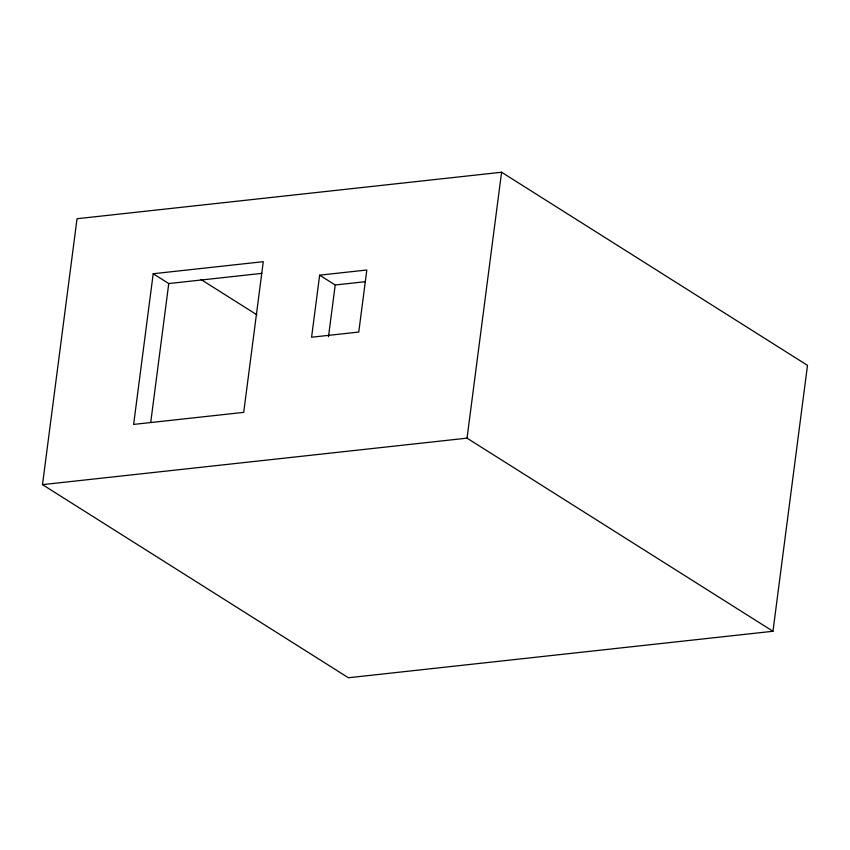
<?xml version="1.0" encoding="UTF-8"?>
<svg xmlns="http://www.w3.org/2000/svg" width="850" height="850" viewBox="0 0 850 850"><rect width="100%" height="100%" fill="white"/><g stroke="black" fill="none" stroke-linecap="round" stroke-linejoin="round"><path stroke-width="1.27" d="M42.5 484.638L77.031 218.726L501.585 172.242L807.5 365.362L772.969 631.274L348.415 677.758L42.5 484.638L467.043 438.154L772.969 631.274M153.202 273.732L133.631 424.416L243.706 412.367L263.277 261.683L153.202 273.732L168.757 283.549L261.789 273.371M150.726 422.45L168.757 283.549M319.642 275.166L311.589 337.216L358.764 332.053L366.817 270.002L319.642 275.166L335.208 284.994L365.341 281.69M328.483 336.696L335.208 284.994M467.043 438.154L501.585 172.242M200.993 279.512L256.934 314.819"/></g></svg>
